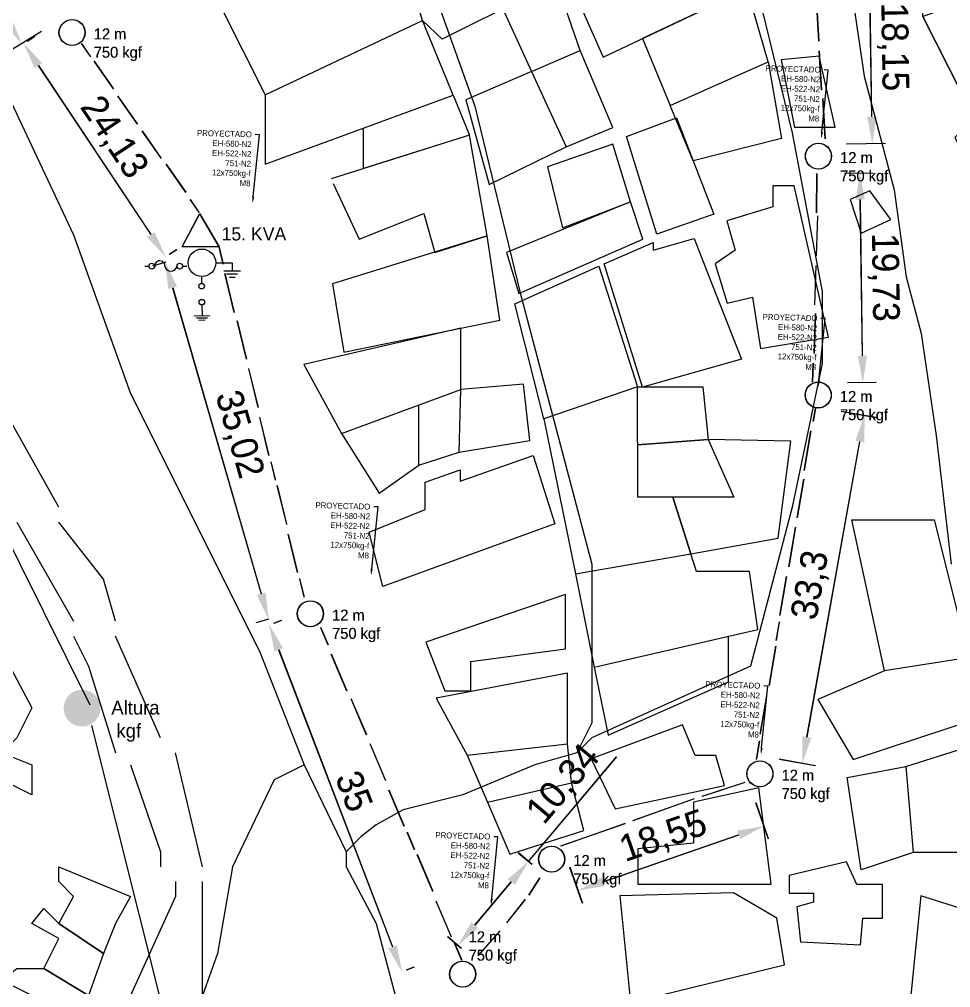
# Model space of a CAD drawing. Header units: millimetres. Extents: x -3588 to 75209, y -3737 to 38254.
# Drawn here: x 4632.6 to 4720.4, y 20641.3 to 20732.6 of the extents above; entities that cross this region are included whole.
import ezdxf
from ezdxf import colors
from ezdxf.entities.mleader import LeaderData, LeaderLine
from ezdxf.math import Vec2, Vec3

# ---------------------------------------------------------------- set-up
doc = ezdxf.new("R2010")
doc.units = ezdxf.units.MM
doc.linetypes.add('CONTINUA', pattern=[0])
doc.layers.add('Mancheta', color=255, linetype='Continuous')
doc.layers.add('P', color=253, linetype='Continuous')
doc.dimstyles.new('ISO-25', dxfattribs={"dimtxt": 2.5, "dimasz": 2.5, "dimexe": 1.25, "dimexo": 0.625, "dimtad": 1, "dimtxsty": 'Standard', "dimcen": 2.5, "dimadec": 0, "dimazin": 0, "dimtfac": 1, "dimtmove": 0, "dimatfit": 3, "dimfxl": 1, "dimarcsym": 0})

# ---------------------------------------------------------------- blocks, each defined once
blk = doc.blocks.new('*D238')
at = {"color": 0, "lineweight": -2, "transparency": 16777216}
for p, q in [((4620.515, 20754.221), (4617.596, 20752.405)), ((4619.978, 20750.943), (4631.505, 20732.417)), ((4634.683, 20731.449), (4631.764, 20729.634))]:
    blk.add_line(p, q, dxfattribs=at)
at = {"color": 0, "transparency": 16777216}
for points in [[(4620.332, 20751.163), (4619.624, 20750.723), (4618.657, 20753.066)], [(4631.859, 20732.637), (4631.151, 20732.196), (4632.826, 20730.294)]]:
    blk.add_solid(points, dxfattribs=at)
at = {"layer": 'Defpoints', "color": 0, "transparency": 16777216}
for p in [(4621.045, 20754.551), (4635.213, 20731.78), (4632.826, 20730.294)]:
    blk.add_point(p, dxfattribs=at)
at = {"color": 0, "transparency": 16777216, "insert": (4627.51, 20742.78), "char_height": 2.5, "attachment_point": 5, "rotation": 301.88915}
blk.add_mtext('26,82', dxfattribs=at)
blk = doc.blocks.new('*D239')
at = {"color": 0, "lineweight": -2, "transparency": 16777216}
for p, q in [((4633.371, 20730.541), (4634.053, 20730.995)), ((4634.397, 20728.221), (4644.994, 20712.289)), ((4646.738, 20710.447), (4647.42, 20710.9))]:
    blk.add_line(p, q, dxfattribs=at)
at = {"color": 0, "transparency": 16777216}
for points in [[(4634.744, 20728.452), (4634.05, 20727.99), (4633.012, 20730.302)], [(4645.341, 20712.52), (4644.647, 20712.059), (4646.379, 20710.208)]]:
    blk.add_solid(points, dxfattribs=at)
at = {"layer": 'Defpoints', "color": 0, "transparency": 16777216}
for p in [(4632.851, 20730.195), (4646.218, 20710.101), (4646.379, 20710.208)]:
    blk.add_point(p, dxfattribs=at)
at = {"color": 0, "transparency": 16777216, "insert": (4641.43, 20721.409), "char_height": 2.5, "attachment_point": 5, "rotation": 303.63154}
blk.add_mtext('24,13', dxfattribs=at)
blk = doc.blocks.new('*D240')
at = {"color": 0, "lineweight": -2, "transparency": 16777216}
for p, q in [((4646.379, 20709.681), (4645.155, 20709.327)), ((4647.05, 20707.273), (4655.393, 20678.435)), ((4656.111, 20676.041), (4654.887, 20675.687))]:
    blk.add_line(p, q, dxfattribs=at)
at = {"color": 0, "transparency": 16777216}
for points in [[(4647.45, 20707.389), (4646.65, 20707.157), (4646.355, 20709.674)], [(4655.793, 20678.551), (4654.993, 20678.32), (4656.088, 20676.034)]]:
    blk.add_solid(points, dxfattribs=at)
at = {"layer": 'Defpoints', "color": 0, "transparency": 16777216}
for p in [(4646.979, 20709.855), (4656.711, 20676.214), (4656.088, 20676.034)]:
    blk.add_point(p, dxfattribs=at)
at = {"color": 0, "transparency": 16777216, "insert": (4655.224, 20694.012), "char_height": 2.5, "width": 9.48782, "attachment_point": 5, "rotation": 286.13518}
blk.add_mtext('\\P35,02', dxfattribs=at)
blk = doc.blocks.new('*D241')
at = {"color": 0, "lineweight": -2, "transparency": 16777216}
for p, q in [((4656.595, 20675.673), (4657.321, 20675.951)), ((4657.047, 20673.169), (4667.776, 20645.153)), ((4669.112, 20642.987), (4669.837, 20643.265))]:
    blk.add_line(p, q, dxfattribs=at)
at = {"color": 0, "transparency": 16777216}
for points in [[(4657.436, 20673.318), (4656.658, 20673.02), (4656.153, 20675.504)], [(4668.165, 20645.302), (4667.387, 20645.004), (4668.67, 20642.818)]]:
    blk.add_solid(points, dxfattribs=at)
at = {"layer": 'Defpoints', "color": 0, "transparency": 16777216}
for p in [(4656.012, 20675.45), (4668.528, 20642.764), (4668.67, 20642.818)]:
    blk.add_point(p, dxfattribs=at)
at = {"color": 0, "transparency": 16777216, "insert": (4664.163, 20659.831), "char_height": 2.5, "attachment_point": 5, "rotation": 290.95401}
blk.add_mtext('35', dxfattribs=at)
blk = doc.blocks.new('*D243')
at = {"color": 0, "lineweight": -2, "transparency": 16777216}
for p, q in [((4680.593, 20653.197), (4688.911, 20663.078)), ((4680.925, 20652.917), (4679.637, 20654.002)), ((4675.542, 20647.197), (4678.983, 20651.284)), ((4674.264, 20645.004), (4672.975, 20646.089))]:
    blk.add_line(p, q, dxfattribs=at)
at = {"color": 0, "transparency": 16777216}
for points in [[(4678.664, 20651.553), (4679.302, 20651.016), (4680.593, 20653.197)], [(4675.223, 20647.465), (4675.86, 20646.928), (4673.932, 20645.284)]]:
    blk.add_solid(points, dxfattribs=at)
at = {"layer": 'Defpoints', "color": 0, "transparency": 16777216}
for p in [(4680.593, 20653.197), (4681.403, 20652.514), (4674.742, 20644.602)]:
    blk.add_point(p, dxfattribs=at)
at = {"color": 0, "transparency": 16777216, "insert": (4683.963, 20660.435), "char_height": 2.5, "attachment_point": 5, "rotation": 49.90812}
blk.add_mtext('10,34', dxfattribs=at)
blk = doc.blocks.new('*D244')
at = {"color": 0, "lineweight": -2, "transparency": 16777216}
for p, q in [((4702.009, 20658.749), (4703.185, 20655.352)), ((4687.613, 20651.285), (4700.413, 20655.716)), ((4684.484, 20652.683), (4685.66, 20649.286))]:
    blk.add_line(p, q, dxfattribs=at)
at = {"color": 0, "transparency": 16777216}
for points in [[(4700.277, 20656.109), (4700.55, 20655.322), (4702.776, 20656.533)], [(4687.477, 20651.678), (4687.75, 20650.891), (4685.251, 20650.467)]]:
    blk.add_solid(points, dxfattribs=at)
at = {"layer": 'Defpoints', "color": 0, "transparency": 16777216}
for p in [(4701.804, 20659.34), (4702.776, 20656.533), (4684.279, 20653.273)]:
    blk.add_point(p, dxfattribs=at)
at = {"color": 0, "transparency": 16777216, "insert": (4693.332, 20655.469), "char_height": 2.5, "attachment_point": 5, "rotation": 19.09464}
blk.add_mtext('18,55', dxfattribs=at)
blk = doc.blocks.new('*D245')
at = {"color": 0, "lineweight": -2, "transparency": 16777216}
for p, q in [((4710.096, 20695.646), (4713.501, 20695.036)), ((4706.842, 20664.934), (4711.83, 20692.795)), ((4704.228, 20662.863), (4707.632, 20662.253))]:
    blk.add_line(p, q, dxfattribs=at)
at = {"color": 0, "transparency": 16777216}
for points in [[(4711.42, 20692.869), (4712.24, 20692.722), (4712.27, 20695.256)], [(4706.432, 20665.008), (4707.253, 20664.861), (4706.402, 20662.473)]]:
    blk.add_solid(points, dxfattribs=at)
at = {"layer": 'Defpoints', "color": 0, "transparency": 16777216}
for p in [(4709.481, 20695.756), (4712.27, 20695.256), (4703.612, 20662.973)]:
    blk.add_point(p, dxfattribs=at)
at = {"color": 0, "transparency": 16777216, "insert": (4707.285, 20679.232), "char_height": 2.5, "attachment_point": 5, "rotation": 79.85107}
blk.add_mtext('33,3', dxfattribs=at)
blk = doc.blocks.new('*D246')
at = {"color": 0, "lineweight": -2, "transparency": 16777216}
for p, q in [((4710.407, 20718.08), (4713.09, 20718.117)), ((4712.078, 20700.868), (4711.874, 20715.6)), ((4710.68, 20698.349), (4713.362, 20698.386))]:
    blk.add_line(p, q, dxfattribs=at)
at = {"color": 0, "transparency": 16777216}
for points in [[(4712.291, 20715.605), (4711.458, 20715.594), (4711.84, 20718.099)], [(4712.494, 20700.874), (4711.661, 20700.862), (4712.112, 20698.368)]]:
    blk.add_solid(points, dxfattribs=at)
at = {"layer": 'Defpoints', "color": 0, "transparency": 16777216}
for p in [(4709.782, 20718.071), (4711.84, 20718.099), (4710.055, 20698.34)]:
    blk.add_point(p, dxfattribs=at)
at = {"color": 0, "transparency": 16777216, "insert": (4714.059, 20708.263), "char_height": 2.5, "attachment_point": 5, "rotation": 270.79118}
blk.add_mtext('19,73', dxfattribs=at)
blk = doc.blocks.new('*D247')
at = {"color": 0, "lineweight": -2, "transparency": 16777216}
for p, q in [((4710.315, 20738.993), (4713.973, 20739.049)), ((4712.96, 20723.38), (4712.761, 20736.53)), ((4710.59, 20720.844), (4714.248, 20720.899))]:
    blk.add_line(p, q, dxfattribs=at)
at = {"color": 0, "transparency": 16777216}
for points in [[(4713.178, 20736.536), (4712.344, 20736.524), (4712.723, 20739.03)], [(4713.377, 20723.386), (4712.544, 20723.374), (4712.998, 20720.88)]]:
    blk.add_solid(points, dxfattribs=at)
at = {"layer": 'Defpoints', "color": 0, "transparency": 16777216}
for p in [(4709.69, 20738.984), (4712.723, 20739.03), (4709.965, 20720.834)]:
    blk.add_point(p, dxfattribs=at)
at = {"color": 0, "transparency": 16777216, "insert": (4714.944, 20729.987), "char_height": 2.5, "attachment_point": 5, "rotation": 270.86865}
blk.add_mtext('18,15', dxfattribs=at)
blk = doc.blocks.new('*D704')
at = {"color": 0, "lineweight": -2, "transparency": 16777216}
for p, q in [((4620.492, 20754.218), (4617.573, 20752.402)), ((4619.955, 20750.939), (4631.482, 20732.413)), ((4634.66, 20731.446), (4631.741, 20729.63))]:
    blk.add_line(p, q, dxfattribs=at)
at = {"color": 0, "transparency": 16777216}
for points in [[(4620.309, 20751.159), (4619.601, 20750.719), (4618.635, 20753.062)], [(4631.836, 20732.633), (4631.128, 20732.193), (4632.803, 20730.29)]]:
    blk.add_solid(points, dxfattribs=at)
at = {"layer": 'Defpoints', "color": 0, "transparency": 16777216}
for p in [(4621.022, 20754.548), (4635.191, 20731.776), (4632.803, 20730.29)]:
    blk.add_point(p, dxfattribs=at)
at = {"color": 0, "transparency": 16777216, "insert": (4627.488, 20742.777), "char_height": 2.5, "attachment_point": 5, "rotation": 301.88915}
blk.add_mtext('26,82', dxfattribs=at)
blk = doc.blocks.new('*D705')
at = {"color": 0, "lineweight": -2, "transparency": 16777216}
for p, q in [((4633.348, 20730.538), (4634.03, 20730.991)), ((4634.374, 20728.217), (4644.971, 20712.286)), ((4646.715, 20710.443), (4647.397, 20710.897))]:
    blk.add_line(p, q, dxfattribs=at)
at = {"color": 0, "transparency": 16777216}
for points in [[(4634.721, 20728.448), (4634.027, 20727.986), (4632.989, 20730.299)], [(4645.318, 20712.517), (4644.624, 20712.055), (4646.356, 20710.204)]]:
    blk.add_solid(points, dxfattribs=at)
at = {"layer": 'Defpoints', "color": 0, "transparency": 16777216}
for p in [(4632.828, 20730.192), (4646.195, 20710.097), (4646.356, 20710.204)]:
    blk.add_point(p, dxfattribs=at)
at = {"color": 0, "transparency": 16777216, "insert": (4641.407, 20721.405), "char_height": 2.5, "attachment_point": 5, "rotation": 303.63154}
blk.add_mtext('24,13', dxfattribs=at)
blk = doc.blocks.new('*D706')
at = {"color": 0, "lineweight": -2, "transparency": 16777216}
for p, q in [((4646.356, 20709.678), (4645.132, 20709.323)), ((4647.027, 20707.269), (4655.37, 20678.432)), ((4656.088, 20676.037), (4654.864, 20675.683))]:
    blk.add_line(p, q, dxfattribs=at)
at = {"color": 0, "transparency": 16777216}
for points in [[(4647.427, 20707.385), (4646.627, 20707.153), (4646.332, 20709.671)], [(4655.77, 20678.548), (4654.97, 20678.316), (4656.065, 20676.03)]]:
    blk.add_solid(points, dxfattribs=at)
at = {"layer": 'Defpoints', "color": 0, "transparency": 16777216}
for p in [(4646.956, 20709.851), (4656.689, 20676.211), (4656.065, 20676.03)]:
    blk.add_point(p, dxfattribs=at)
at = {"color": 0, "transparency": 16777216, "insert": (4655.201, 20694.008), "char_height": 2.5, "width": 9.48782, "attachment_point": 5, "rotation": 286.13518}
blk.add_mtext('\\P35,02', dxfattribs=at)
blk = doc.blocks.new('*D707')
at = {"color": 0, "lineweight": -2, "transparency": 16777216}
for p, q in [((4656.572, 20675.669), (4657.298, 20675.947)), ((4657.024, 20673.165), (4667.753, 20645.149)), ((4669.089, 20642.984), (4669.815, 20643.261))]:
    blk.add_line(p, q, dxfattribs=at)
at = {"color": 0, "transparency": 16777216}
for points in [[(4657.414, 20673.314), (4656.635, 20673.016), (4656.13, 20675.5)], [(4668.142, 20645.298), (4667.364, 20645), (4668.647, 20642.814)]]:
    blk.add_solid(points, dxfattribs=at)
at = {"layer": 'Defpoints', "color": 0, "transparency": 16777216}
for p in [(4655.989, 20675.446), (4668.506, 20642.76), (4668.647, 20642.814)]:
    blk.add_point(p, dxfattribs=at)
at = {"color": 0, "transparency": 16777216, "insert": (4664.14, 20659.828), "char_height": 2.5, "attachment_point": 5, "rotation": 290.95401}
blk.add_mtext('35', dxfattribs=at)
blk = doc.blocks.new('*D709')
at = {"color": 0, "lineweight": -2, "transparency": 16777216}
for p, q in [((4680.57, 20653.193), (4688.889, 20663.075)), ((4680.902, 20652.913), (4679.614, 20653.998)), ((4675.519, 20647.193), (4678.96, 20651.281)), ((4674.241, 20645), (4672.952, 20646.085))]:
    blk.add_line(p, q, dxfattribs=at)
at = {"color": 0, "transparency": 16777216}
for points in [[(4678.641, 20651.549), (4679.279, 20651.012), (4680.57, 20653.193)], [(4675.2, 20647.461), (4675.838, 20646.925), (4673.909, 20645.28)]]:
    blk.add_solid(points, dxfattribs=at)
at = {"layer": 'Defpoints', "color": 0, "transparency": 16777216}
for p in [(4680.57, 20653.193), (4681.381, 20652.511), (4674.719, 20644.598)]:
    blk.add_point(p, dxfattribs=at)
at = {"color": 0, "transparency": 16777216, "insert": (4683.94, 20660.432), "char_height": 2.5, "attachment_point": 5, "rotation": 49.90812}
blk.add_mtext('10,34', dxfattribs=at)
blk = doc.blocks.new('*D710')
at = {"color": 0, "lineweight": -2, "transparency": 16777216}
for p, q in [((4701.986, 20658.746), (4703.162, 20655.349)), ((4687.591, 20651.281), (4700.39, 20655.712)), ((4684.461, 20652.679), (4685.637, 20649.282))]:
    blk.add_line(p, q, dxfattribs=at)
at = {"color": 0, "transparency": 16777216}
for points in [[(4700.254, 20656.106), (4700.527, 20655.318), (4702.753, 20656.53)], [(4687.454, 20651.675), (4687.727, 20650.887), (4685.228, 20650.463)]]:
    blk.add_solid(points, dxfattribs=at)
at = {"layer": 'Defpoints', "color": 0, "transparency": 16777216}
for p in [(4701.781, 20659.336), (4702.753, 20656.53), (4684.257, 20653.27)]:
    blk.add_point(p, dxfattribs=at)
at = {"color": 0, "transparency": 16777216, "insert": (4693.309, 20655.465), "char_height": 2.5, "attachment_point": 5, "rotation": 19.09464}
blk.add_mtext('18,55', dxfattribs=at)
blk = doc.blocks.new('*D711')
at = {"color": 0, "lineweight": -2, "transparency": 16777216}
for p, q in [((4710.073, 20695.642), (4713.478, 20695.032)), ((4706.82, 20664.931), (4711.807, 20692.792)), ((4704.205, 20662.859), (4707.61, 20662.25))]:
    blk.add_line(p, q, dxfattribs=at)
at = {"color": 0, "transparency": 16777216}
for points in [[(4711.397, 20692.865), (4712.217, 20692.718), (4712.247, 20695.253)], [(4706.409, 20665.004), (4707.23, 20664.857), (4706.379, 20662.47)]]:
    blk.add_solid(points, dxfattribs=at)
at = {"layer": 'Defpoints', "color": 0, "transparency": 16777216}
for p in [(4709.458, 20695.752), (4712.247, 20695.253), (4703.589, 20662.969)]:
    blk.add_point(p, dxfattribs=at)
at = {"color": 0, "transparency": 16777216, "insert": (4707.263, 20679.228), "char_height": 2.5, "attachment_point": 5, "rotation": 79.85107}
blk.add_mtext('33,3', dxfattribs=at)
blk = doc.blocks.new('*D712')
at = {"color": 0, "lineweight": -2, "transparency": 16777216}
for p, q in [((4710.384, 20718.076), (4713.067, 20718.113)), ((4712.055, 20700.865), (4711.851, 20715.596)), ((4710.657, 20698.345), (4713.339, 20698.382))]:
    blk.add_line(p, q, dxfattribs=at)
at = {"color": 0, "transparency": 16777216}
for points in [[(4712.268, 20715.602), (4711.435, 20715.59), (4711.817, 20718.096)], [(4712.472, 20700.87), (4711.638, 20700.859), (4712.089, 20698.365)]]:
    blk.add_solid(points, dxfattribs=at)
at = {"layer": 'Defpoints', "color": 0, "transparency": 16777216}
for p in [(4709.759, 20718.067), (4711.817, 20718.096), (4710.032, 20698.336)]:
    blk.add_point(p, dxfattribs=at)
at = {"color": 0, "transparency": 16777216, "insert": (4714.036, 20708.259), "char_height": 2.5, "attachment_point": 5, "rotation": 270.79118}
blk.add_mtext('19,73', dxfattribs=at)
blk = doc.blocks.new('*D713')
at = {"color": 0, "lineweight": -2, "transparency": 16777216}
for p, q in [((4710.292, 20738.989), (4713.95, 20739.045)), ((4712.938, 20723.376), (4712.738, 20736.526)), ((4710.567, 20720.84), (4714.225, 20720.896))]:
    blk.add_line(p, q, dxfattribs=at)
at = {"color": 0, "transparency": 16777216}
for points in [[(4713.155, 20736.533), (4712.322, 20736.52), (4712.7, 20739.026)], [(4713.354, 20723.383), (4712.521, 20723.37), (4712.975, 20720.877)]]:
    blk.add_solid(points, dxfattribs=at)
at = {"layer": 'Defpoints', "color": 0, "transparency": 16777216}
for p in [(4709.667, 20738.98), (4712.7, 20739.026), (4709.942, 20720.831)]:
    blk.add_point(p, dxfattribs=at)
at = {"color": 0, "transparency": 16777216, "insert": (4714.921, 20729.983), "char_height": 2.5, "attachment_point": 5, "rotation": 270.86865}
blk.add_mtext('18,15', dxfattribs=at)

msp = doc.modelspace()

# ---------------------------------------------------------------- hatches: boundary and pattern name
h = msp.add_hatch(color=256)
h.dxf.hatch_style = 1
h.paths.add_polyline_path([(4636.758, 20667.655, 1), (4640.229, 20667.655, 1)])

# ---------------------------------------------------------------- linework, layer by layer
at = {"color": 10}
for p, q in [((4707.954, 20730.516), (4707.746, 20734.291)), ((4707.977, 20730.52), (4707.769, 20734.295)), ((4639.309, 20729.049), (4638.439, 20730.297)), ((4639.332, 20729.053), (4638.461, 20730.301)), ((4708.2, 20725.91), (4707.995, 20729.613)), ((4708.223, 20725.914), (4708.018, 20729.617)), ((4641.468, 20726.038), (4639.653, 20728.639)), ((4641.49, 20726.041), (4639.675, 20728.642)), ((4643.721, 20722.693), (4641.871, 20725.345)), ((4643.744, 20722.696), (4641.894, 20725.348)), ((4708.543, 20721.326), (4708.335, 20725.101)), ((4708.566, 20721.33), (4708.357, 20725.105)), ((4645.972, 20719.453), (4644.157, 20722.054)), ((4645.995, 20719.457), (4644.18, 20722.058)), ((4648.285, 20716.273), (4646.434, 20718.925)), ((4648.308, 20716.277), (4646.457, 20718.929)), ((4707.745, 20714.332), (4707.768, 20718.041)), ((4707.768, 20714.336), (4707.791, 20718.044)), ((4649.552, 20714.35), (4648.681, 20715.598)), ((4649.574, 20714.354), (4648.704, 20715.602)), ((4647.955, 20711.198), (4649.581, 20714.254)), ((4647.978, 20711.202), (4649.604, 20714.257)), ((4649.581, 20714.254), (4651.403, 20711.133)), ((4649.604, 20714.257), (4651.426, 20711.137)), ((4707.724, 20710.282), (4707.845, 20714.061)), ((4707.747, 20710.286), (4707.867, 20714.065)), ((4651.403, 20711.133), (4647.902, 20711.133)), ((4651.426, 20711.137), (4647.925, 20711.137)), ((4651.363, 20711.243), (4651.782, 20709.514)), ((4651.386, 20711.247), (4651.805, 20709.518)), ((4644.406, 20709.31), (4644.791, 20709.31)), ((4647.981, 20709.311), (4648.37, 20709.311)), ((4651.183, 20709.624), (4652.66, 20709.623)), ((4652.66, 20709.623), (4652.661, 20708.888)), ((4707.568, 20705.672), (4707.686, 20709.379)), ((4707.591, 20705.676), (4707.709, 20709.382)), ((4649.757, 20708.271), (4649.762, 20707.694)), ((4651.874, 20708.867), (4653.423, 20708.866)), ((4651.927, 20708.61), (4652.818, 20704.936)), ((4651.95, 20708.614), (4652.841, 20704.94)), ((4652.118, 20708.593), (4653.161, 20708.593)), ((4652.408, 20708.264), (4652.934, 20708.264)), ((4649.792, 20705.664), (4649.804, 20704.614)), ((4650.55, 20704.622), (4649.055, 20704.605)), ((4707.512, 20701.075), (4707.632, 20704.854)), ((4707.535, 20701.079), (4707.655, 20704.858)), ((4650.319, 20704.414), (4649.293, 20704.403)), ((4650.1, 20704.211), (4649.51, 20704.205)), ((4653.097, 20704.165), (4653.971, 20700.56)), ((4653.12, 20704.168), (4653.993, 20700.564)), ((4707.354, 20698.387), (4707.411, 20700.166)), ((4707.377, 20698.391), (4707.434, 20700.169)), ((4654.175, 20699.679), (4655.065, 20696.005)), ((4654.198, 20699.683), (4655.088, 20696.009)), ((4707.605, 20695.897), (4707.4, 20694.678)), ((4707.628, 20695.901), (4707.423, 20694.681)), ((4655.21, 20695.079), (4656.084, 20691.475)), ((4655.233, 20695.082), (4656.107, 20691.478)), ((4707.178, 20693.79), (4706.55, 20690.062)), ((4707.201, 20693.794), (4706.573, 20690.065)), ((4656.284, 20690.882), (4656.703, 20689.153)), ((4656.307, 20690.886), (4656.726, 20689.156)), ((4706.503, 20689.243), (4705.887, 20685.586)), ((4706.526, 20689.246), (4705.91, 20685.589)), ((4656.87, 20688.653), (4657.76, 20684.978)), ((4656.892, 20688.656), (4657.783, 20684.982)), ((4705.728, 20684.695), (4705.1, 20680.967)), ((4705.751, 20684.699), (4705.123, 20680.971)), ((4657.905, 20684.052), (4658.779, 20680.448)), ((4657.928, 20684.056), (4658.801, 20680.451)), ((4658.979, 20679.855), (4659.398, 20678.126)), ((4659.001, 20679.859), (4659.42, 20678.13)), ((4704.869, 20680.059), (4704.253, 20676.401)), ((4704.892, 20680.062), (4704.276, 20676.405)), ((4660.966, 20675.269), (4661.66, 20673.631)), ((4660.989, 20675.273), (4661.683, 20673.635)), ((4704.204, 20675.778), (4703.908, 20674.023)), ((4704.227, 20675.782), (4703.931, 20674.027)), ((4703.865, 20673.498), (4703.237, 20669.77)), ((4703.888, 20673.502), (4703.26, 20669.774)), ((4661.95, 20672.763), (4663.425, 20669.282)), ((4661.973, 20672.766), (4663.448, 20669.285)), ((4703.006, 20668.861), (4702.39, 20665.204)), ((4703.028, 20668.865), (4702.413, 20665.208)), ((4663.826, 20668.566), (4665.273, 20665.151)), ((4663.849, 20668.569), (4665.296, 20665.155)), ((4665.617, 20664.315), (4667.092, 20660.834)), ((4665.64, 20664.319), (4667.115, 20660.838)), ((4702.34, 20664.581), (4702.045, 20662.826)), ((4702.363, 20664.584), (4702.068, 20662.83)), ((4667.386, 20659.944), (4668.833, 20656.529)), ((4667.409, 20659.947), (4668.855, 20656.532)), ((4669.126, 20655.976), (4669.82, 20654.338)), ((4669.149, 20655.98), (4669.843, 20654.342)), ((4670.066, 20653.872), (4671.541, 20650.391)), ((4670.089, 20653.876), (4671.564, 20650.394)), ((4671.834, 20649.5), (4673.281, 20646.086)), ((4671.857, 20649.504), (4673.304, 20646.089)), ((4673.574, 20645.533), (4674.269, 20643.895)), ((4673.597, 20645.537), (4674.291, 20643.899))]:
    msp.add_line(p, q, dxfattribs=at)
for p, q in [((4639.253, 20667.921), (4615.422, 20715.896)), ((4639.375, 20666.02), (4648.81, 20628.509))]:
    msp.add_line(p, q)
at = {"color": 1}
for p, q in [((4696.954, 20659.357), (4700.994, 20660.677)), ((4696.977, 20659.361), (4701.017, 20660.68)), ((4690.428, 20657.067), (4696.216, 20659.124)), ((4690.451, 20657.071), (4696.239, 20659.128)), ((4683.63, 20654.661), (4689.69, 20656.795)), ((4683.653, 20654.664), (4689.713, 20656.799)), ((4681.624, 20651.67), (4680.589, 20650.01)), ((4681.647, 20651.674), (4680.612, 20650.014)), ((4680.252, 20649.602), (4678.495, 20647.413)), ((4680.275, 20649.605), (4678.517, 20647.416)), ((4677.869, 20646.667), (4675.798, 20644.31)), ((4677.892, 20646.671), (4675.821, 20644.314))]:
    msp.add_line(p, q, dxfattribs=at)
at = {"color": 116}
for points in [[(4656.956, 20737.146), (4651.639, 20733.634), (4655.754, 20725.456), (4670.598, 20732.479), (4667.638, 20742.459)], [(4655.754, 20725.456), (4655.754, 20718.928), (4673.477, 20725.429), (4670.598, 20732.479)], [(4673.477, 20725.429), (4675.015, 20721.663), (4665.035, 20718.518), (4665.035, 20722.332)], [(4662.174, 20717.1), (4664.604, 20711.85), (4670.711, 20714.278), (4671.762, 20710.604), (4676.688, 20712.179), (4675.015, 20721.663), (4661.965, 20717.55)], [(4662.108, 20707.651), (4663.159, 20701.22), (4677.87, 20704.239), (4676.688, 20712.179), (4662.108, 20707.651)], [(4659.416, 20700.039), (4662.962, 20693.543), (4674.192, 20697.677), (4674.192, 20703.484), (4659.416, 20700.039)], [(4674.051, 20691.776), (4680.721, 20692.896), (4680.096, 20698.181), (4674.192, 20697.677)], [(4662.962, 20693.543), (4666.496, 20687.924), (4670.247, 20690.553), (4674.051, 20691.776), (4674.192, 20697.677)], [(4670.247, 20690.553), (4670.247, 20696.225)], [(4665.552, 20684.23), (4670.839, 20686.385), (4670.839, 20688.963), (4674.138, 20690.104), (4674.138, 20689.047), (4681.032, 20691.456), (4683.063, 20685.033), (4666.863, 20679.116), (4665.552, 20684.23)], [(4670.892, 20673.883), (4672.682, 20669.285), (4675.153, 20669.285), (4675.153, 20672.053), (4684.059, 20673.245), (4684.059, 20678.354), (4670.892, 20673.883)], [(4671.885, 20668.6), (4674.793, 20663.215), (4684.246, 20664.283), (4684.246, 20670.95), (4671.885, 20668.6)], [(4686.486, 20662.865), (4688.747, 20658.159), (4699.047, 20660.355), (4698.23, 20663.179), (4696.283, 20663.179), (4695.09, 20666.066), (4686.486, 20662.865)], [(4674.793, 20663.215), (4676.709, 20658.789), (4684.631, 20660.599), (4684.246, 20664.283)], [(4676.709, 20658.789), (4678.823, 20653.904), (4685.794, 20656.114), (4684.631, 20660.599)], [(4690.885, 20654.403), (4690.885, 20651.071), (4703.472, 20651.071), (4702.281, 20660.156), (4696.126, 20658.807), (4696.126, 20654.919), (4690.885, 20654.403)], [(4689.178, 20649.96), (4690.21, 20639.923), (4704.703, 20643.454), (4703.988, 20647.857), (4699.899, 20650.238), (4689.178, 20649.96)]]:
    msp.add_lwpolyline(points, dxfattribs=at)
at = {"color": 30}
for points in [[(4684.561, 20735.929), (4687.628, 20729.013), (4701.208, 20735.447), (4700.598, 20741.671)], [(4681.523, 20739.937), (4680.452, 20734.731), (4672.429, 20730.723), (4670.598, 20732.479)], [(4680.452, 20734.731), (4680.452, 20734.731), (4678.281, 20733.287), (4680.866, 20727.675), (4685.459, 20729.653), (4683.256, 20736.034), (4680.452, 20734.731)], [(4693.95, 20724.459), (4703.174, 20728.56), (4701.208, 20735.447), (4691.337, 20730.77), (4693.95, 20724.459)], [(4680.866, 20727.675), (4684.147, 20720.551), (4688.522, 20722.376), (4685.459, 20729.653)], [(4704.396, 20728.752), (4705.646, 20722.421), (4709.483, 20722.421), (4707.971, 20729.1), (4704.396, 20728.752)], [(4703.174, 20728.56), (4704.434, 20721.346), (4696.105, 20719.252), (4693.95, 20724.459)], [(4680.866, 20727.675), (4674.664, 20725.006), (4676.87, 20717.003), (4684.147, 20720.551)], [(4689.824, 20721.544), (4694.532, 20723.297), (4698.059, 20714.228), (4692.678, 20712.328), (4689.824, 20721.544)], [(4682.375, 20718.664), (4683.774, 20712.942), (4690.204, 20715.375), (4688.53, 20720.811), (4682.375, 20718.664)], [(4698.187, 20709.529), (4699.298, 20705.83), (4701.704, 20706.385), (4702.444, 20701.546), (4708.861, 20702.624), (4705.612, 20716.888), (4703.617, 20716.888), (4703.617, 20714.894), (4699.291, 20713.585), (4700.071, 20710.824), (4698.187, 20709.529)], [(4710.899, 20715.598), (4711.943, 20712.42), (4714.745, 20713.724), (4712.75, 20716.405), (4710.899, 20715.598)], [(4678.497, 20710.588), (4679.662, 20706.729), (4691.372, 20711.875), (4690.204, 20715.375), (4678.497, 20710.588)], [(4687.719, 20709.539), (4692.327, 20711.558), (4692.327, 20710.838), (4696.19, 20711.936), (4697.532, 20708.522), (4700.671, 20700.539), (4691.34, 20697.914), (4687.719, 20709.539)], [(4679.289, 20705.78), (4687.208, 20709.307), (4690.845, 20697.933), (4682.036, 20694.915), (4679.289, 20705.78)], [(4682.036, 20694.915), (4684.998, 20680.328), (4695.881, 20682.2), (4694.186, 20687.547), (4690.885, 20687.547), (4690.845, 20697.933)], [(4690.845, 20697.933), (4697.029, 20697.933), (4697.525, 20692.966), (4690.88, 20692.481), (4697.525, 20692.966), (4699.945, 20687.547), (4694.186, 20687.547), (4695.881, 20682.2), (4704.116, 20683.683), (4705.305, 20692.811), (4697.525, 20692.966)], [(4714.138, 20671.166), (4711.064, 20685.419), (4718.811, 20685.419), (4723.484, 20666.866)], [(4684.998, 20680.328), (4686.787, 20671.514), (4702.207, 20675.058), (4701.418, 20680.52), (4696.413, 20680.52), (4695.881, 20682.2)], [(4686.787, 20671.514), (4688.086, 20665.12), (4699.446, 20670.139), (4699.446, 20674.423)], [(4714.138, 20671.166), (4707.866, 20668.463), (4711.187, 20662.811), (4723.484, 20666.866), (4721.147, 20672.272), (4714.138, 20671.166)], [(4716.166, 20662.155), (4721.125, 20663.715), (4721.829, 20654.049), (4716.839, 20654.049)], [(4710.624, 20661.115), (4716.166, 20662.155), (4716.839, 20654.049), (4711.941, 20652.428), (4710.624, 20661.115)], [(4705.869, 20648.936), (4706.235, 20645.62), (4711.889, 20645.339), (4712.086, 20647.868), (4713.942, 20647.868), (4713.942, 20651.031), (4711.548, 20651.031), (4710.57, 20653.159), (4705.16, 20651.894), (4705.16, 20650.226), (4707.462, 20650.226), (4707.462, 20649.363), (4705.869, 20648.936)]]:
    msp.add_lwpolyline(points, dxfattribs=at)
at = {"color": 100}
msp.add_lwpolyline([(4722.627, 20723.227), (4720.759, 20721.454), (4724.215, 20714.827), (4731.688, 20720.614), (4723.374, 20734.801), (4717.769, 20732.841), (4722.627, 20723.227), (4717.769, 20732.841), (4717.769, 20735.827), (4715.995, 20735.827), (4715.995, 20738.907), (4719.077, 20738.907), (4717.489, 20740.494), (4721.88, 20738.721), (4723.374, 20734.801)], dxfattribs=at)
at = {"color": 244}
msp.add_lwpolyline([(4717.574, 20649.961), (4716.208, 20636.54), (4719.339, 20630.739), (4725.656, 20627.782), (4727.591, 20646.776), (4717.574, 20649.961)], dxfattribs=at)
at = {"color": 10}
for centre, radius in [((4637.543, 20731.335), 1.222), ((4637.565, 20731.338), 1.222), ((4707.904, 20719.681), 1.222), ((4707.927, 20719.685), 1.222), ((4649.801, 20709.639), 1.294), ((4645.068, 20709.317), 0.276), ((4647.705, 20709.313), 0.276), ((4649.763, 20707.43), 0.263), ((4649.787, 20705.924), 0.26), ((4707.881, 20697.166), 1.222), ((4707.904, 20697.169), 1.222), ((4660.009, 20676.552), 1.222), ((4660.032, 20676.556), 1.222), ((4702.384, 20661.462), 1.222), ((4702.407, 20661.465), 1.222), ((4682.75, 20653.419), 1.222), ((4682.773, 20653.422), 1.222), ((4674.364, 20642.582), 1.222), ((4674.387, 20642.585), 1.222)]:
    msp.add_circle(centre, radius, dxfattribs=at)
for centre, radius, start, end in [((4645.824, 20709.339), 0.481, 356.0473, 179.98075), ((4646.866, 20709.405), 0.571, 190.00363, 350.3175)]:
    msp.add_arc(centre, radius, start, end, dxfattribs=at)
at = {"layer": 'P'}
for points in [[(4654.077, 20780.017), (4658.03, 20763.933), (4660.846, 20758.284), (4667.632, 20746.153), (4670.177, 20739.367), (4675.538, 20724.404), (4679.763, 20706.912), (4686.548, 20681.226), (4686.548, 20674.44), (4686.548, 20666.262), (4685.124, 20663.43)], [(4689.077, 20766.477), (4697.271, 20747.561), (4701.496, 20737.959), (4705.449, 20721.875), (4708.281, 20706.912), (4708.281, 20700.142), (4705.449, 20686.587), (4701.496, 20671.623), (4686.548, 20664.854), (4685.124, 20663.43)], [(4618.789, 20754.331), (4628.103, 20732.598), (4637.705, 20712.273), (4643.066, 20697.309), (4655.213, 20673.032), (4659.438, 20662.309)], [(4716.187, 20739.367), (4710.826, 20736.839), (4712.234, 20727.236), (4715.051, 20716.514), (4716.187, 20708.32), (4717.596, 20702.959), (4719.004, 20693.356), (4720.412, 20681.226)], [(4636.297, 20686.587), (4630.935, 20696.189)], [(4632.344, 20685.179), (4637.705, 20675.864)], [(4641.658, 20675.864), (4640.522, 20679.817), (4636.297, 20685.179)], [(4637.705, 20674.44), (4639.113, 20671.623), (4641.658, 20663.43)], [(4645.899, 20664.854), (4641.658, 20674.44)], [(4632.344, 20664.854), (4630.935, 20663.43), (4633.752, 20662.309), (4633.752, 20659.493), (4630.935, 20660.901), (4626.983, 20663.43), (4630.935, 20673.032), (4633.752, 20667.671), (4632.344, 20664.854)], [(4649.852, 20652.707), (4647.307, 20663.43)], [(4685.124, 20663.43), (4681.171, 20662.309), (4674.402, 20659.493), (4668.752, 20658.068), (4666.224, 20656.66), (4664.799, 20655.54), (4663.391, 20654.115)], [(4659.438, 20662.309), (4656.621, 20660.901), (4652.669, 20652.707), (4651.26, 20644.529), (4649.852, 20640.576), (4649.852, 20635.215), (4648.428, 20633.791), (4647.307, 20620.252), (4644.475, 20598.518), (4644.475, 20586.372), (4644.475, 20583.555), (4643.066, 20581.01), (4641.658, 20575.361)], [(4643.066, 20662.309), (4645.899, 20654.115), (4645.899, 20652.707)], [(4659.438, 20662.309), (4663.391, 20654.115)], [(4663.391, 20654.115), (4663.391, 20652.707), (4666.224, 20647.346), (4668.752, 20637.744), (4675.538, 20614.89)], [(4641.658, 20647.346), (4640.522, 20644.529), (4636.297, 20647.346), (4637.705, 20649.89), (4636.297, 20651.299), (4636.297, 20652.707), (4643.066, 20649.89), (4641.658, 20647.346)], [(4647.307, 20651.299), (4647.307, 20649.89), (4643.066, 20640.576)], [(4649.852, 20640.576), (4649.852, 20644.529), (4649.852, 20651.299)], [(4636.297, 20647.346), (4640.522, 20644.529), (4639.113, 20640.576), (4634.888, 20643.105), (4636.297, 20645.937), (4633.752, 20647.346), (4634.888, 20648.754), (4636.297, 20647.346)], [(4634.888, 20643.105), (4639.113, 20640.576), (4636.297, 20636.335), (4632.344, 20637.744), (4633.752, 20640.576), (4630.935, 20641.985), (4632.344, 20643.105), (4634.888, 20643.105)]]:
    msp.add_lwpolyline(points, dxfattribs=at)

# ---------------------------------------------------------------- texts
at = {"color": 10, "attachment_point": 1}
for s, width, gutter_width, insert, char_height in [('12 m^J750 kgf ', 21.10344, 5.166, (4639.59, 20731.719), 1.03321), ('12 m^J750 kgf ', 21.10344, 5.166, (4639.613, 20731.722), 1.03321), ('12 m^J750 kgf ', 21.10344, 5.166, (4709.952, 20720.065), 1.03321), ('12 m^J750 kgf ', 21.10344, 5.166, (4709.975, 20720.069), 1.03321), ('15. KVA', 17.75852, 6.215, (4651.648, 20712.979), 1.243), ('12 m^J750 kgf ', 21.10344, 5.166, (4709.929, 20697.55), 1.03321), ('12 m^J750 kgf ', 21.10344, 5.166, (4709.952, 20697.553), 1.03321), ('12 m^J750 kgf ', 21.10344, 5.166, (4662.057, 20676.937), 1.03321), ('12 m^J750 kgf ', 21.10344, 5.166, (4662.08, 20676.94), 1.03321), ('12 m^J750 kgf ', 21.10344, 5.166, (4704.432, 20661.846), 1.03321), ('12 m^J750 kgf ', 21.10344, 5.166, (4704.454, 20661.85), 1.03321), ('12 m^J750 kgf ', 21.10344, 5.166, (4684.798, 20653.803), 1.03321), ('12 m^J750 kgf ', 21.10344, 5.166, (4684.821, 20653.807), 1.03321), ('12 m^J750 kgf ', 21.10344, 5.166, (4674.933, 20646.61), 1.03321), ('12 m^J750 kgf ', 21.10344, 5.166, (4674.956, 20646.614), 1.03321)]:
    msp.add_mtext_dynamic_manual_height_columns(s, width=width, gutter_width=gutter_width, heights=[0], dxfattribs=dict(at, insert=insert, char_height=char_height))
at = {"insert": (4641.255, 20668.354), "char_height": 1.30262, "attachment_point": 1}
msp.add_mtext_dynamic_manual_height_columns('Altura^J kgf ', width=26.60607, gutter_width=6.513, heights=[0], dxfattribs=at)

# ---------------------------------------------------------------- dimensions: what is measured, and where the dimension line sits
at = {"color": 1}
for p1, p2, distance, picture, middle in [((4621.022, 20754.548), (4635.191, 20731.776), -2.812, '*D704', (4627.488, 20742.777)), ((4621.045, 20754.551), (4635.213, 20731.78), -2.812, '*D238', (4627.51, 20742.78)), ((4709.942, 20720.831), (4709.667, 20738.98), -3.034, '*D713', (4714.921, 20729.983)), ((4709.965, 20720.834), (4709.69, 20738.984), -3.034, '*D247', (4714.944, 20729.987)), ((4632.828, 20730.192), (4646.195, 20710.097), 0.194, '*D705', (4641.407, 20721.405)), ((4632.851, 20730.195), (4646.218, 20710.101), 0.194, '*D239', (4641.43, 20721.409)), ((4710.032, 20698.336), (4709.759, 20718.067), -2.058, '*D712', (4714.036, 20708.259)), ((4710.055, 20698.34), (4709.782, 20718.071), -2.058, '*D246', (4714.059, 20708.263)), ((4703.589, 20662.969), (4709.458, 20695.752), -2.834, '*D711', (4707.263, 20679.228)), ((4703.612, 20662.973), (4709.481, 20695.756), -2.834, '*D245', (4707.285, 20679.232)), ((4655.989, 20675.446), (4668.506, 20642.76), 0.152, '*D707', (4664.14, 20659.828)), ((4656.012, 20675.45), (4668.528, 20642.764), 0.152, '*D241', (4664.163, 20659.831)), ((4674.719, 20644.598), (4681.381, 20652.511), 1.06, '*D709', (4683.94, 20660.432)), ((4674.742, 20644.602), (4681.403, 20652.514), 1.06, '*D243', (4683.963, 20660.435)), ((4684.2565, 20653.2698), (4701.7813, 20659.3365), -2.9701, '*D710', (4693.309, 20655.4652)), ((4684.279, 20653.273), (4701.804, 20659.34), -2.97, '*D244', (4693.332, 20655.469))]:
    dim = msp.add_aligned_dim(p1=p1, p2=p2, distance=distance, dimstyle='ISO-25', dxfattribs=at)
    dim.commit()
    dim.dimension.update_dxf_attribs({"geometry": picture, "text_midpoint": middle})
for p1, p2, picture, middle in [((4646.956, 20709.851), (4656.689, 20676.211), '*D706', (4655.201, 20694.008)), ((4646.979, 20709.855), (4656.711, 20676.214), '*D240', (4655.224, 20694.012))]:
    dim = msp.add_aligned_dim(p1=p1, p2=p2, distance=-0.649, text='\\P<>', dimstyle='ISO-25', dxfattribs=at)
    dim.commit()
    dim.dimension.update_dxf_attribs({"geometry": picture, "text_midpoint": middle})

# ---------------------------------------------------------------- leaders
at = {"layer": 'Mancheta', "color": 1, "linetype": 'CONTINUA'}
ml = msp.add_multileader_mtext('Standard', dxfattribs=at)
ml.set_content('PROYECTADO\\PEH-580-N2\\PEH-522-N2\\P751-N2    \\P12x750kg-f\\PM8', color=1)
ml.set_leader_properties()
ml.build(insert=Vec2(0, 0))
ml.multileader.update_dxf_attribs({"arrow_head_size": 0.648})
ctx = ml.context
ctx.base_point, ctx.char_height, ctx.arrow_head_size, ctx.landing_gap_size, ctx.plane_origin, ctx.plane_x_axis, ctx.plane_y_axis = Vec3(4702.449, 20727.984), 0.5529, 0.648, 0.324, Vec3(4705.878, 20737.188), Vec3(0.999611, -0.027885), Vec3(0.027885, 0.999611)
ctx.text_align_type = 2
notes = []
notes.append((ctx, [(0, (1, 1, 0), (4708.841, 20727.805), (-0.999611, 0.027885), 0.401, [(0, [(4708.18, 20721.333)], 0, [])])]))
ctx.mtext.insert, ctx.mtext.text_direction, ctx.mtext.rotation, ctx.mtext.alignment, ctx.mtext.flow_direction = Vec3(4708.124, 20728.107), Vec3(0.999611, -0.027885), 6.255297, 3, 5
ml = msp.add_multileader_mtext('Standard', dxfattribs=at)
ml.set_content('PROYECTADO\\PEH-580-N2\\PEH-522-N2\\P751-N2    \\P12x750kg-f\\PM8', color=1)
ml.set_leader_properties()
ml.build(insert=Vec2(0, 0))
ml.multileader.update_dxf_attribs({"arrow_head_size": 0.648})
ctx = ml.context
ctx.base_point, ctx.char_height, ctx.arrow_head_size, ctx.landing_gap_size, ctx.plane_origin, ctx.plane_x_axis, ctx.plane_y_axis = Vec3(4648.839, 20721.886), 0.5529, 0.648, 0.324, Vec3(4652.268, 20731.091), Vec3(0.999611, -0.027885), Vec3(0.027885, 0.999611)
ctx.text_align_type = 2
notes.append((ctx, [(0, (1, 1, 0), (4655.23, 20721.708), (-0.999611, 0.027885), 0.401, [(0, [(4654.569, 20715.236)], 0, [])])]))
ctx.mtext.insert, ctx.mtext.text_direction, ctx.mtext.rotation, ctx.mtext.alignment, ctx.mtext.flow_direction = Vec3(4654.513, 20722.009), Vec3(0.999611, -0.027885), 6.255297, 3, 5
ml = msp.add_multileader_mtext('Standard', dxfattribs=at)
ml.set_content('PROYECTADO\\PEH-580-N2\\PEH-522-N2\\P751-N2    \\P12x750kg-f\\PM8', color=1)
ml.set_leader_properties()
ml.build(insert=Vec2(0, 0))
ml.multileader.update_dxf_attribs({"arrow_head_size": 0.648})
ctx = ml.context
ctx.base_point, ctx.char_height, ctx.arrow_head_size, ctx.landing_gap_size, ctx.plane_origin, ctx.plane_x_axis, ctx.plane_y_axis = Vec3(4702.165, 20704.556), 0.5529, 0.648, 0.324, Vec3(4705.594, 20713.761), Vec3(0.999611, -0.027885), Vec3(0.027885, 0.999611)
ctx.text_align_type = 2
notes.append((ctx, [(0, (1, 1, 0), (4708.557, 20704.378), (-0.999611, 0.027885), 0.401, [(0, [(4707.895, 20697.906)], 0, [])])]))
ctx.mtext.insert, ctx.mtext.text_direction, ctx.mtext.rotation, ctx.mtext.alignment, ctx.mtext.flow_direction = Vec3(4707.84, 20704.679), Vec3(0.999611, -0.027885), 6.255297, 3, 5
ml = msp.add_multileader_mtext('Standard', dxfattribs=at)
ml.set_content('PROYECTADO\\PEH-580-N2\\PEH-522-N2\\P751-N2    \\P12x750kg-f\\PM8', color=1)
ml.set_leader_properties()
ml.build(insert=Vec2(0, 0))
ml.multileader.update_dxf_attribs({"arrow_head_size": 0.648})
ctx = ml.context
ctx.base_point, ctx.char_height, ctx.arrow_head_size, ctx.landing_gap_size, ctx.plane_origin, ctx.plane_x_axis, ctx.plane_y_axis = Vec3(4660.005, 20686.798), 0.5529, 0.648, 0.324, Vec3(4663.434, 20696.002), Vec3(0.999611, -0.027885), Vec3(0.027885, 0.999611)
ctx.text_align_type = 2
notes.append((ctx, [(0, (1, 1, 0), (4666.397, 20686.619), (-0.999611, 0.027885), 0.401, [(0, [(4665.736, 20680.147)], 0, [])])]))
ctx.mtext.insert, ctx.mtext.text_direction, ctx.mtext.rotation, ctx.mtext.alignment, ctx.mtext.flow_direction = Vec3(4665.68, 20686.921), Vec3(0.999611, -0.027885), 6.255297, 3, 5
ml = msp.add_multileader_mtext('Standard', dxfattribs=at)
ml.set_content('PROYECTADO\\PEH-580-N2\\PEH-522-N2\\P751-N2    \\P12x750kg-f\\PM8', color=1)
ml.set_leader_properties()
ml.build(insert=Vec2(0, 0))
ml.multileader.update_dxf_attribs({"arrow_head_size": 0.648})
ctx = ml.context
ctx.base_point, ctx.char_height, ctx.arrow_head_size, ctx.landing_gap_size, ctx.plane_origin, ctx.plane_x_axis, ctx.plane_y_axis = Vec3(4696.766, 20669.916), 0.5529, 0.648, 0.324, Vec3(4700.195, 20679.121), Vec3(0.999611, -0.027885), Vec3(0.027885, 0.999611)
ctx.text_align_type = 2
notes.append((ctx, [(0, (1, 1, 0), (4703.157, 20669.738), (-0.999611, 0.027885), 0.401, [(0, [(4702.496, 20663.265)], 0, [])])]))
ctx.mtext.insert, ctx.mtext.text_direction, ctx.mtext.rotation, ctx.mtext.alignment, ctx.mtext.flow_direction = Vec3(4702.44, 20670.039), Vec3(0.999611, -0.027885), 6.255297, 3, 5
ml = msp.add_multileader_mtext('Standard', dxfattribs=at)
ml.set_content('PROYECTADO\\PEH-580-N2\\PEH-522-N2\\P751-N2    \\P12x750kg-f\\PM8', color=1)
ml.set_leader_properties()
ml.build(insert=Vec2(0, 0))
ml.multileader.update_dxf_attribs({"arrow_head_size": 0.648})
ctx = ml.context
ctx.base_point, ctx.char_height, ctx.arrow_head_size, ctx.landing_gap_size, ctx.plane_origin, ctx.plane_x_axis, ctx.plane_y_axis = Vec3(4671.314, 20655.703), 0.5529, 0.648, 0.324, Vec3(4674.743, 20664.908), Vec3(0.999611, -0.027885), Vec3(0.027885, 0.999611)
ctx.text_align_type = 2
notes.append((ctx, [(0, (1, 1, 0), (4677.706, 20655.525), (-0.999611, 0.027885), 0.401, [(0, [(4677.045, 20649.053)], 0, [])])]))
ctx.mtext.insert, ctx.mtext.text_direction, ctx.mtext.rotation, ctx.mtext.alignment, ctx.mtext.flow_direction = Vec3(4676.989, 20655.826), Vec3(0.999611, -0.027885), 6.255297, 3, 5
for ctx, leaders in notes:
    for number, flags, end, landing, length, lines in leaders:
        leader = LeaderData()
        leader.index, (leader.has_last_leader_line, leader.has_dogleg_vector, leader.attachment_direction) = number, flags
        leader.last_leader_point, leader.dogleg_vector, leader.dogleg_length = Vec3(end), Vec3(landing), length
        for number, points, colour, breaks in lines:
            line = LeaderLine()
            line.index, line.vertices, line.color, line.breaks = number, Vec3.list(points), colors.encode_raw_color(colour), breaks
            leader.lines.append(line)
        ctx.leaders.append(leader)

doc.saveas('drawing.dxf')
